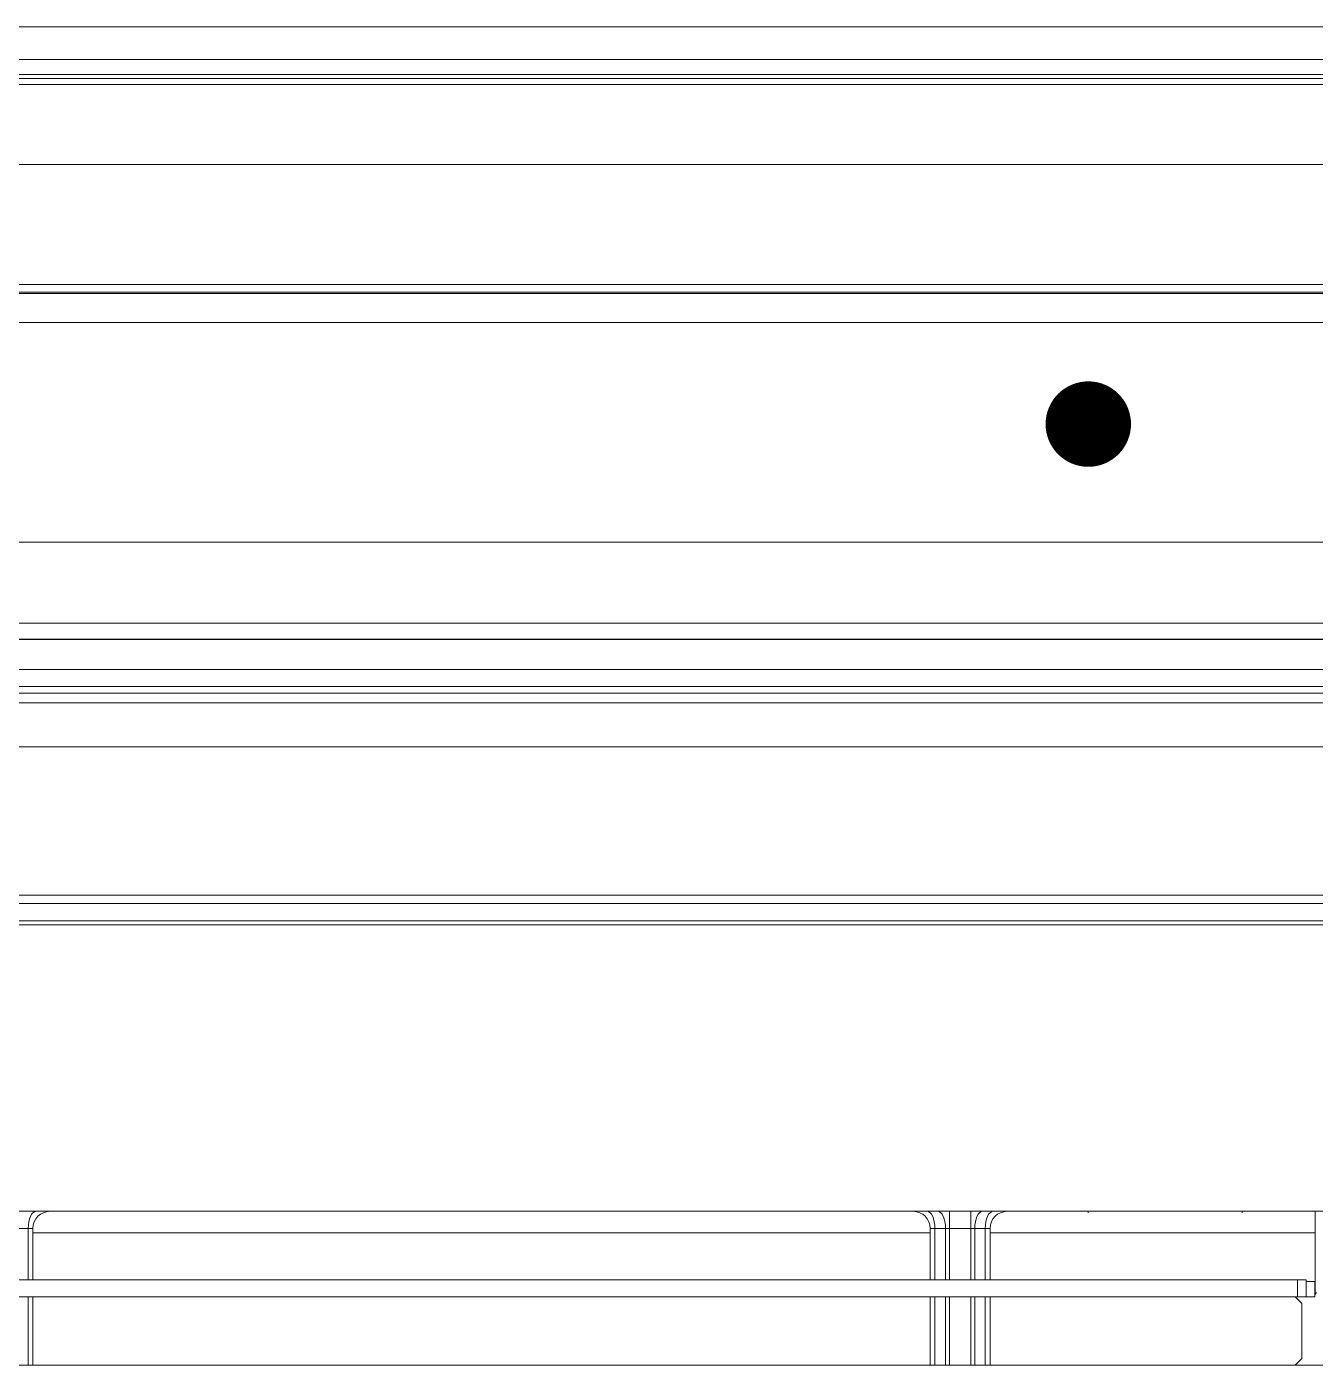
# Model space of a CAD drawing. Header units: metres. Extents: x -101133.8 to -101066.7, y -24899.3 to -24824.7.
# Drawn here: x -101109.938 to -101109.7872, y -24853.2624 to -24853.1058 of the extents above; entities that cross this region are included whole.
import ezdxf

# ---------------------------------------------------------------- set-up
doc = ezdxf.new("R2010")
doc.units = ezdxf.units.M
doc.header["$LTSCALE"] = 0.2
doc.header["$PDSIZE"] = -5
doc.layers.add('CMT-CVC-MATERIEL', color=30, linetype='Continuous')

# ---------------------------------------------------------------- blocks, each defined once
blk = doc.blocks.new('Cassette 600x600')
at = {"linetype": 'Continuous', "lineweight": 13}
for p, q in [((-19987.53, 565.59), (-20573.93, 565.59)), ((-20573.93, 561.77), (-19987.53, 561.77)), ((-20434.23, 560.01), (-20127.23, 560.01)), ((-20434.23, 559.55), (-20127.23, 559.55)), ((-20127.23, 558.84), (-20434.23, 558.84)), ((-20423.23, 549.49), (-20138.23, 549.49)), ((-20139.23, 535.45), (-20422.23, 535.45)), ((-20144.51, 534.54), (-20416.95, 534.54)), ((-20145.03, 534.38), (-20416.43, 534.38)), ((-20416.43, 531.01), (-20145.03, 531.01)), ((-20416.43, 505.31), (-20145.03, 505.31)), ((-20416.43, 495.81), (-20145.03, 495.81)), ((-20416.69, 493.92), (-20144.77, 493.92)), ((-20416.43, 493.96), (-20145.03, 493.96)), ((-20420.73, 490.41), (-20140.73, 490.41)), ((-20139.14, 487.63), (-20422.32, 487.63)), ((-20422.23, 488.41), (-20139.23, 488.41)), ((-20422.42, 486.48), (-20139.04, 486.48)), ((-20138.23, 481.35), (-20423.23, 481.35)), ((-20127.23, 464.01), (-20434.23, 464.01)), ((-20127.23, 463.01), (-20434.23, 463.01)), ((-20465.93, 461.01), (-20095.53, 461.01)), ((-20095.53, 460.51), (-20465.93, 460.51)), ((-20143.73, 427.01), (-20417.73, 427.01)), ((-20333.71, 425.77), (-20333.63, 426.12)), ((-20333.63, 426.12), (-20333.52, 426.42)), ((-20333.52, 426.42), (-20333.39, 426.67)), ((-20333.39, 426.67), (-20333.23, 426.85)), ((-20333.23, 426.85), (-20333.06, 426.97)), ((-20333.06, 426.97), (-20332.89, 427.01)), ((-20228.4, 426.97), (-20228.57, 427.01)), ((-20228.23, 426.85), (-20228.4, 426.97)), ((-20228.07, 426.67), (-20228.23, 426.85)), ((-20227.94, 426.42), (-20228.07, 426.67)), ((-20227.83, 426.12), (-20227.94, 426.42)), ((-20227.75, 425.77), (-20227.83, 426.12)), ((-20227.16, 426.97), (-20227.34, 427.01)), ((-20226.99, 426.85), (-20227.16, 426.97)), ((-20226.84, 426.67), (-20226.99, 426.85)), ((-20226.7, 426.42), (-20226.84, 426.67)), ((-20226.59, 426.12), (-20226.7, 426.42)), ((-20226.51, 425.77), (-20226.59, 426.12)), ((-20225.99, 425.01), (-20225.99, 427.01)), ((-20223.47, 425.01), (-20223.47, 427.01)), ((-20222.95, 425.77), (-20222.87, 426.12)), ((-20222.87, 426.12), (-20222.76, 426.42)), ((-20222.76, 426.42), (-20222.62, 426.67)), ((-20222.62, 426.67), (-20222.47, 426.85)), ((-20222.47, 426.85), (-20222.3, 426.97)), ((-20222.3, 426.97), (-20222.12, 427.01)), ((-20221.71, 425.77), (-20221.63, 426.12)), ((-20221.63, 426.12), (-20221.52, 426.42)), ((-20221.52, 426.42), (-20221.39, 426.67)), ((-20221.39, 426.67), (-20221.23, 426.85)), ((-20221.23, 426.85), (-20221.06, 426.97)), ((-20221.06, 426.97), (-20220.89, 427.01)), ((-20209.73, 426.85), (-20209.73, 427.01)), ((-20191.73, 427.01), (-20191.73, 426.85)), ((-20183.17, 417.31), (-20183.17, 427.01)), ((-20333.78, 425.01), (-20335.02, 425.01)), ((-20333.78, 425.01), (-20333.77, 425.4)), ((-20333.23, 425.01), (-20333.78, 425.01)), ((-20333.78, 425.01), (-20333.78, 419.01)), ((-20333.77, 425.4), (-20333.71, 425.77)), ((-20333.23, 425.01), (-20333.23, 419.01)), ((-20333.23, 424.51), (-20228.23, 424.51)), ((-20227.68, 425.01), (-20228.23, 425.01)), ((-20228.23, 425.01), (-20228.23, 419.01)), ((-20227.69, 425.4), (-20227.75, 425.77)), ((-20227.68, 425.01), (-20227.69, 425.4)), ((-20226.44, 425.01), (-20227.68, 425.01)), ((-20227.68, 425.01), (-20227.68, 419.01)), ((-20226.46, 425.4), (-20226.51, 425.77)), ((-20226.44, 425.01), (-20226.46, 425.4)), ((-20225.99, 425.01), (-20226.44, 425.01)), ((-20226.44, 425.01), (-20226.44, 419.01)), ((-20223.47, 425.01), (-20225.99, 425.01)), ((-20225.99, 425.01), (-20225.99, 419.01)), ((-20223.02, 425.01), (-20223.47, 425.01)), ((-20223.47, 425.01), (-20223.47, 419.01)), ((-20223.02, 425.01), (-20223, 425.4)), ((-20221.78, 425.01), (-20223.02, 425.01)), ((-20223.02, 425.01), (-20223.02, 419.01)), ((-20223, 425.4), (-20222.95, 425.77)), ((-20221.78, 425.01), (-20221.77, 425.4)), ((-20221.23, 425.01), (-20221.78, 425.01)), ((-20221.78, 425.01), (-20221.78, 419.01)), ((-20221.77, 425.4), (-20221.71, 425.77)), ((-20221.23, 425.01), (-20221.23, 419.01)), ((-20221.23, 424.51), (-20183.17, 424.51)), ((-20185.23, 419.01), (-20376.23, 419.01)), ((-20185.23, 417.01), (-20185.23, 419.01)), ((-20185.23, 419.01), (-20184.23, 419.01)), ((-20184.23, 419.01), (-20184.23, 417.01)), ((-20184.23, 418.81), (-20183.23, 418.81)), ((-20183.23, 418.81), (-20183.23, 417.01)), ((-20183.23, 418.81), (-20183.17, 418.81)), ((-20185.23, 417.01), (-20376.23, 417.01)), ((-20333.78, 417.01), (-20333.78, 409.01)), ((-20333.23, 417.01), (-20333.23, 409.01)), ((-20228.23, 417.01), (-20228.23, 409.01)), ((-20227.68, 417.01), (-20227.68, 409.01)), ((-20226.44, 417.01), (-20226.44, 409.01)), ((-20225.99, 417.01), (-20225.99, 409.01)), ((-20223.47, 417.01), (-20223.47, 409.01)), ((-20223.02, 417.01), (-20223.02, 409.01)), ((-20221.78, 417.01), (-20221.78, 409.01)), ((-20221.23, 417.01), (-20221.23, 409.01)), ((-20185.53, 417.01), (-20184.73, 416.21)), ((-20184.23, 417.01), (-20185.23, 417.01)), ((-20183.23, 417.01), (-20184.23, 417.01)), ((-20183.17, 417.31), (-20183.02, 417.53)), ((-20184.73, 416.21), (-20184.73, 409.81)), ((-20143.73, 409.01), (-20417.73, 409.01)), ((-20184.73, 409.81), (-20185.53, 409.01))]:
    blk.add_line(p, q, dxfattribs=at)
at = {"linetype": 'Continuous', "const_width": 5}
blk.add_lwpolyline([(-20212.23, 519.11, 1), (-20207.23, 519.11, 1)], format="xyb", close=True, dxfattribs=at)
at = {"linetype": 'Continuous', "lineweight": 13}
for centre, start, end in [((-20331.23, 425.01), 90, 180), ((-20230.23, 425.01), 0, 90), ((-20219.23, 425.01), 90, 180)]:
    blk.add_arc(centre, 2, start, end, dxfattribs=at)
at = {"linetype": 'Continuous', "lineweight": 25}
blk.add_point((-20209.73, 519.11), dxfattribs=at)

msp = doc.modelspace()

# ---------------------------------------------------------------- block references
at = {"layer": 'CMT-CVC-MATERIEL', "xscale": 0.001, "yscale": 0.001, "zscale": 0.001}
msp.add_blockref('Cassette 600x600', (-101089.60407, -24853.67138), dxfattribs=at)

doc.saveas('drawing.dxf')
